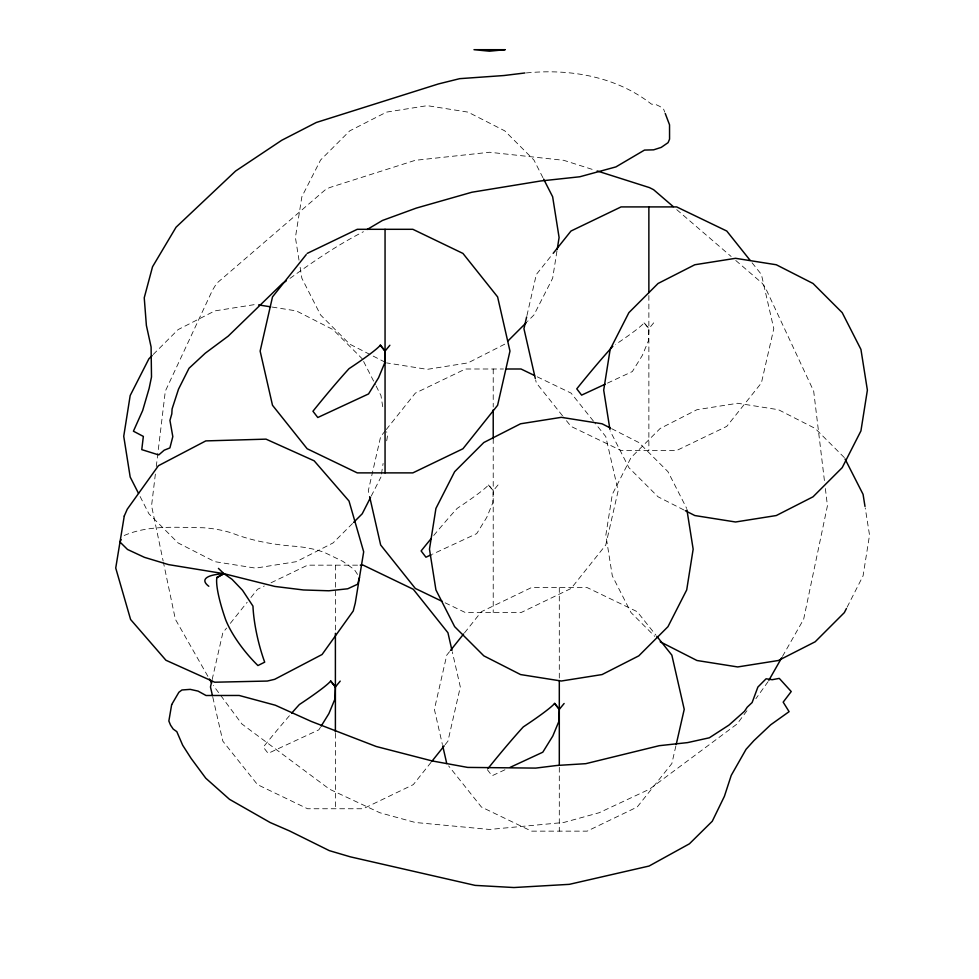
<?xml version="1.0" encoding="UTF-8"?>
<svg xmlns="http://www.w3.org/2000/svg" width="979" height="979" viewBox="0 0 979 979"><rect width="100%" height="100%" fill="white"/><g stroke="black" fill="none" stroke-linecap="round" stroke-linejoin="round"><path stroke-width="0.73" stroke-dasharray="4.89 3.67" d="M155.367 474.105L151.561 505.764L163.138 561.016M156.273 466.567L165.304 391.208L212.406 290.31L216.604 283.408L325.395 189.706L329.519 187.613L415.255 160.311L489.5 152.259L563.745 160.311L594.265 170.028M381.443 474.007L383.107 463.446M386.693 440.807L387.415 436.279L386.693 431.751M556.941 251.089L552.645 278.244L533.922 314.993L527.436 321.479M212.137 679.634L222.845 632.752L226.59 628.053M526.947 315.519L536.321 274.499L552.242 254.528M675.865 745.974L671.851 763.559L637.194 807.026L587.106 831.147L531.511 831.147L481.411 807.026L448.627 765.908M371.249 496.084L380.966 477.018M847.129 607.151L863.074 575.848L869.536 535.109L865.228 507.942M768.099 681.629L755.874 698.712M782.478 656.419L803.649 619.254L827.439 505.764L825.26 487.677M320.414 727.324L318.873 729.808L268.136 753.377L263.29 747.112A55.681 2.753 -50.5 0 1 290.604 714.364M746.94 710.73L737.126 723.958L649.481 789.196L599.185 812.729L563.745 822.482L489.5 829.458L415.255 822.482L379.815 812.729L329.519 789.196L241.874 723.958L213.3 685.484M230.334 623.354L247.197 602.207M250.942 597.508L257.501 589.285L264.269 586.029M385.347 430.711L380.66 436.585L368.288 490.797L369.291 495.19M386.289 429.536L415.329 393.117L465.417 368.997L503.463 368.997M449.557 651.622L446.754 655.147L434.382 709.347L442.398 744.505M464.548 632.826L481.411 611.679L531.511 587.559L587.106 587.559L637.194 611.679L655.93 635.175M431.078 762.311L413.285 784.632L363.197 808.752L307.59 808.752L257.501 784.632L222.845 741.164L212.81 697.219M445.139 744.689L447.941 741.164L460.314 686.964L452.298 651.806M498.042 484.948L493.22 490.797L492.792 502.839L486.71 517.463L476.7 533.641L432.412 554.212M653.691 322.85L648.869 328.699L648.441 340.753L642.359 355.377L632.348 371.555L606.49 383.572M153.226 354.471L178.08 329.617L214.829 310.894L255.568 304.445M352.513 523.496L333.068 542.941L296.319 561.677L255.568 568.126L214.829 561.677L178.08 542.941L148.906 513.779L139.887 496.084M289.992 278.391C313.61 261.369 337.425 244.97 363.442 231.705M504.748 344.167L467.999 362.891L427.248 369.352L386.509 362.891M271.048 582.774L307.59 565.164L358.803 565.164M504.956 769.775L492.045 775.772L487.199 769.494M124.174 535.501C148.82 524.817 176.673 527.485 202.873 527.742A27.914 5.984 9.3 0 1 235.621 534.461C253.855 541.069 273.202 544.508 292.488 546.123A27.914 5.984 9.3 0 1 325.236 552.841L342.883 561.383L354.471 569.717L358.045 575.236M526.372 72.923C570.096 68.591 616.256 76.484 651.427 104.129L655.832 104.508L660.091 106.552L663.652 109.244L664.729 112.083M272.174 307.063L296.319 310.894L333.068 329.617L362.23 358.791M537.263 376.829L571.1 393.117L593.592 421.313M445.115 602.807L465.417 612.585L521.012 612.585L571.1 588.465L605.768 544.997L618.141 490.797L605.768 436.585L594.522 422.487M611.581 428.643L638.81 442.52L667.972 471.682L686.707 508.431M683.917 509.986L658.047 496.806L628.885 467.644L610.15 430.895M385.151 362.206L349.76 344.167L320.586 314.993L301.862 278.244L299.953 266.178M676.746 209.641L731.142 256.486M735.767 260.475L762.396 283.408L766.594 290.31L813.696 391.208L824.538 481.644M844.351 457.609L815.189 428.447L778.427 409.712L737.689 403.262L696.95 409.712L660.201 428.447L631.027 457.609L612.303 494.358L605.854 535.109L612.303 575.848L631.027 612.597L654.792 636.362M644.047 322.85L648.869 328.699L644.255 322.654A55.681 4.246 -32.2 0 1 615.473 344.522M488.386 484.948L493.22 490.797L488.607 484.74A55.681 4.246 -32.2 0 1 457.181 508.37A55.681 2.753 -50.5 0 0 433.734 535.476M752.056 262.751L761.417 274.499L773.789 328.699L761.417 382.911L726.761 426.379L676.66 450.499L621.065 450.499L570.977 426.379L563.488 416.981M562.546 415.806L536.321 382.911L535.648 379.974M207.878 676.318L175.351 619.254L163.456 562.509M542.929 177.701L533.922 160.005L504.748 130.843L467.999 112.12L427.248 105.659L386.509 112.12L349.76 130.843L320.586 160.005L301.862 196.767L295.413 237.505L298.999 260.133M363.625 361.508L375.41 384.649M376.107 386.007L380.966 395.54L383.107 409.124M648.869 295.499L648.869 450.499M559.303 587.559L559.303 679.854M559.303 767.34L559.303 831.147M493.22 368.997L493.22 406.995M493.22 438.592L493.22 612.585M335.393 565.164L335.393 631.847M335.393 733.308L335.393 808.752"/><path stroke-width="1.47" d="M557.186 249.572L559.095 237.505L552.645 196.767L543.626 179.071M211.807 681.103L210.473 686.964L212.48 695.751M526.616 316.988L523.949 328.699L535.317 378.506M676.208 744.505L684.223 709.347L671.851 655.147L656.872 636.35M359.477 577.451L357.641 584.206L347.741 588.783L328.871 590.79L303.466 589.97L274.842 586.433L223.946 573.682L168.596 564.626L144.451 557.345L127.527 549.476L119.989 542.048L121.139 539.637M370.551 497.442L362.23 513.779L353.59 522.419M846.431 608.522L844.351 612.597L815.189 641.771L778.427 660.495L737.689 666.944L696.95 660.495L660.201 641.771M768.858 680.307L781.719 657.741M321.185 726.075L328.883 713.63L334.965 699.006L335.393 686.964L340.215 681.115M306.231 254.601L272.505 296.894L260.133 351.094L272.505 405.294L307.161 448.761L357.262 472.881L412.857 472.881L462.945 448.761L497.601 405.294L509.973 351.094L497.601 296.894L462.945 253.426L412.857 229.306L357.262 229.306L307.161 253.426M553.184 253.353L570.977 231.032L621.065 206.912L676.66 206.912L726.761 231.032L750.183 260.402M450.499 650.448L463.618 634M432.02 761.136L444.197 745.863M389.875 345.244L385.053 351.094L384.625 363.148L378.555 377.772L368.545 393.937L317.796 417.507L312.95 411.241A55.681 2.753 -50.5 0 1 349.026 368.667A55.681 4.246 -32.2 0 0 380.452 345.049L385.053 351.094L380.231 345.244M564.124 703.497L559.303 709.347L558.874 721.401L552.805 736.024L542.794 752.202L510.12 767.377M152.149 355.548L148.906 358.791L130.183 395.54L123.733 436.279L130.183 477.018L138.504 493.355M507.991 340.925L526.359 322.556M286.223 280.936L282.441 283.482L228.205 336.14L205.296 353.174L189.008 368.288L178.508 389.177L172.084 408.941L171.814 413.872L169.942 420.37L172.806 436.622L169.905 447.917L164.191 450.193L158.733 454.941L141.771 449.63L143.35 436.414L133.425 431.201L142.665 410.531L149.138 388.382L151.5 376.976L151.096 346.97L146.385 325.456L144.243 297.787L152.54 266.765L176.073 227.201L235.596 171.044L281.756 140.266L316.327 122.473L438.408 83.949L459.689 78.663L503.965 75.53L524.915 72.972M367.235 229.453L382.434 220.471L416.356 208.074L471.927 192.227L540.567 180.993L579.801 176.771L615.938 166.895L644.488 150.081L653.629 149.836L661.229 147.388L668.082 142.653L669.563 139.14L669.538 124.835L665.255 113.503M216.91 577.696L223.946 573.682L232.047 579.335L242.535 590.288L252.961 606.123A55.681 13.987 76.5 0 0 264.697 662.159L257.93 665.549A55.681 18.148 50 0 1 225.684 619.793A55.681 10.634 68.5 0 1 216.91 577.316L223.946 573.682L218.439 568.395M605.132 384.209L581.612 395.124L576.766 388.847A55.681 2.753 -50.5 0 1 612.842 346.272M431.115 554.812L425.951 557.21L421.117 550.944A55.681 2.753 -50.5 0 1 431.005 538.78M506.388 368.997L521.012 368.997L534.546 375.52M360.26 565.164L363.197 565.164L413.285 589.285L447.941 632.752L451.955 650.337M258.591 304.922L270.657 306.831M597.166 170.958L649.481 187.613L653.605 189.706L673.283 206.642M442.398 601.498L415.329 588.465L380.66 544.997L369.634 496.647M610.223 427.945L602.061 423.785L561.31 417.335L520.571 423.785L483.822 442.52L454.648 471.682L435.924 508.431L429.475 549.182L435.924 589.921L454.648 626.67L483.822 655.844L520.571 674.568L561.31 681.017L602.061 674.568L638.81 655.844L667.972 626.67L686.707 589.921L693.156 549.182L686.94 509.949M685.276 510.683L694.796 515.541L735.547 521.991L776.286 515.541L813.035 496.806L842.209 467.644L860.933 430.895L867.382 390.144L860.933 349.405L842.209 312.656L813.035 283.482L776.286 264.758L735.547 258.309L694.796 264.758L658.047 283.482L628.885 312.656L610.15 349.405L603.7 390.144L609.917 429.377M554.481 703.497L559.303 709.347L554.701 703.301A55.681 4.246 -32.2 0 1 523.275 726.92A55.681 2.753 -50.5 0 0 488.056 768.442M330.572 681.115L335.393 686.964L330.78 680.907A55.681 4.246 -32.2 0 1 299.366 704.537A55.681 2.753 -50.5 0 0 291.656 713.165M209.384 678.973L211.66 682.963M845.048 458.967L863.074 494.358L864.995 506.437M442.741 745.974L446.754 763.559M648.869 206.912L648.869 292.574M559.303 680.527L559.303 764.464M493.22 409.834L493.22 438.592M385.053 229.306L385.053 472.881M335.393 633.303L335.393 731.851M208.808 586.274A65.397 14.012 9.3 0 1 223.946 573.682M124.26 516.055L115.73 568.04L130.599 619.499L165.928 660.25L214.707 682.216L267.279 681.054L274.683 679.316L322.067 654.51L353.235 610.994L355.267 603.088L363.686 551.801L349.013 501.028L314.161 460.815L266.019 439.143L205.798 440.905L158.414 465.723L127.246 509.227L124.26 516.055M171.668 704.611L168.853 721.034L170.566 725.17L173.197 729.074L176.807 731.643L182.694 745.264L191.15 758.456L205.774 778.219L229.49 799.317L270.167 822.531L289.515 830.926L329.299 850.629L350.323 856.833L475.121 885.383L513.938 887.537L569.337 884.343L649.089 866.036L689.412 843.812L712.259 821.259L724.411 796.306L731.24 775.368L746.071 749.29L753.879 740.65L770.669 724.815L789.098 711.66L783.176 702.139L791.228 691.541L779.284 678.386L772.174 679.707L766.092 678.79L757.881 687.062L752.129 702.53L747.222 707.193L744.493 711.305L728.951 725.096L709.322 737.799L687.637 742.596L659.246 745.692L585.821 763.669L557.051 765.456L535.709 768.099L467.693 767.414L432.155 760.94L376.205 746.487L311.322 721.45L275.356 705.235L239.17 695.469L206.043 695.506L198.039 691.101L190.244 689.375L181.935 689.987L178.888 692.263L171.668 704.611M505.017 49.696L489.5 51.189L473.983 49.696L505.017 49.696"/></g></svg>
